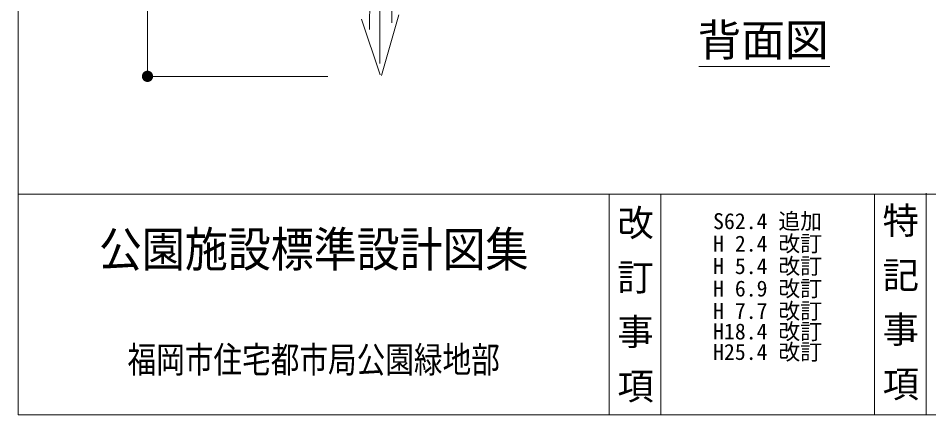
# Model space of a CAD drawing. Units: millimetres on the paper. Extents: x 11 to 3029, y 10 to 3833.
# Drawn here: x 291 to 1102, y 1966 to 2320 of the extents above; entities that cross this region are included whole.
import ezdxf
from ezdxf.enums import TextEntityAlignment as Align

# ---------------------------------------------------------------- set-up
doc = ezdxf.new("R2010")
doc.units = ezdxf.units.MM
for name, color, linetype, lineweight in [('_0-0_', 7, 'Continuous', 13), ('寸法', 1, 'Continuous', 13), ('本体', 7, 'Continuous', 13)]:
    doc.layers.add(name, color=color, linetype=linetype, lineweight=lineweight)
doc.styles.add('@ＭＳ ゴシック', font='')
doc.styles.add('ＭＳ ゴシック', font='')
doc.styles.get('@ＭＳ ゴシック').set_extended_font_data('@MS Gothic')
doc.styles.get('ＭＳ ゴシック').set_extended_font_data('MS Gothic')

# ---------------------------------------------------------------- blocks, each defined once
blk = doc.blocks.new('filled_dot')
at = {"color": 0, "linetype": 'Continuous', "lineweight": -2, "const_width": 1.25}
blk.add_lwpolyline([(-0.625, 0, 1), (0.625, 0, 1)], format="xyb", close=True, dxfattribs=at)

msp = doc.modelspace()

# ---------------------------------------------------------------- linework, layer by layer
at = {"layer": '_0-0_', "color": 6}
msp.add_line((291.113, 2162.828), (3029.24, 2162.828), dxfattribs=at)
at = {"layer": '_0-0_'}
for p, q in [((817.17, 2162.828), (817.17, 1966.251)), ((863.133, 2162.828), (863.133, 1966.251)), ((1053.293, 2162.828), (1053.293, 1966.251)), ((1099.256, 2163.783), (1099.256, 1966.251))]:
    msp.add_line(p, q, dxfattribs=at)
at = {"layer": '_0-0_', "color": 6}
msp.add_lwpolyline([(3029.24, 3778.065), (291.113, 3778.065), (291.113, 1966.251), (3029.24, 1966.251)], close=True, dxfattribs=at)
at = {"layer": '寸法'}
for p in [(406.191, 2967.762), (566.64, 2267.762)]:
    msp.add_line(p, (406.191, 2267.762), dxfattribs=at)
at = {"layer": '寸法', "color": 3}
msp.add_line((896.914, 2276.556), (1013.399, 2276.556), dxfattribs=at)
at = {"layer": '本体', "color": 4}
for p, q in [((603.827, 2309.409), (606.418, 2663.423)), ((613.028, 2279.196), (613.034, 2663.423)), ((623.544, 2315.54), (619.84, 2663.515))]:
    msp.add_line(p, q, dxfattribs=at)
at = {"layer": '本体'}
for p, q in [((596.603, 2318.682), (613.143, 2269.063)), ((629.973, 2322.431), (614.443, 2268.413))]:
    msp.add_line(p, q, dxfattribs=at)

# ---------------------------------------------------------------- block references
at = {"layer": '寸法', "xscale": 4, "yscale": 4, "rotation": 90}
msp.add_blockref('filled_dot', (406.191, 2267.762), dxfattribs=at)

# ---------------------------------------------------------------- texts
at = {"layer": '_0-0_', "style": '@ＭＳ ゴシック'}
for s, p in [('改 訂 事 項', (840.151, 2064.897)), ('特 記 事 項', (1076.274, 2066.857))]:
    msp.add_text(s, height=23.74, rotation=270, dxfattribs=at).set_placement(p, align=Align.MIDDLE_CENTER)
at = {"layer": '_0-0_', "style": 'ＭＳ ゴシック'}
for s, p in [('S62.4 追加', (958.093, 2138.757)), ('H 2.4 改訂', (958.093, 2118.757)), ('H 5.4 改訂', (958.093, 2098.757)), ('H 6.9 改訂', (958.093, 2078.757)), ('H 7.7 改訂', (958.093, 2058.757)), ('H18.4 改訂', (958.093, 2040.506)), ('H25.4 改訂', (958.093, 2022.256))]:
    msp.add_text(s, height=14.24, dxfattribs=at).set_placement(p, align=Align.MIDDLE_CENTER)
for s, height, width, p in [('公園施設標準設計図集', 31.14, 0.9, (554.141, 2113.684)), ('福岡市住宅都市局公園緑地部', 23.36, 0.8, (554.141, 2015.395))]:
    msp.add_text(s, height=height, dxfattribs=dict(at, width=width)).set_placement(p, align=Align.MIDDLE_CENTER)
at = {"layer": '寸法', "color": 3, "style": 'ＭＳ ゴシック'}
msp.add_text('背面図\u3000', height=28.48, dxfattribs=at).set_placement((895.868, 2277.295), align=Align.BOTTOM_LEFT)

doc.saveas('drawing.dxf')
